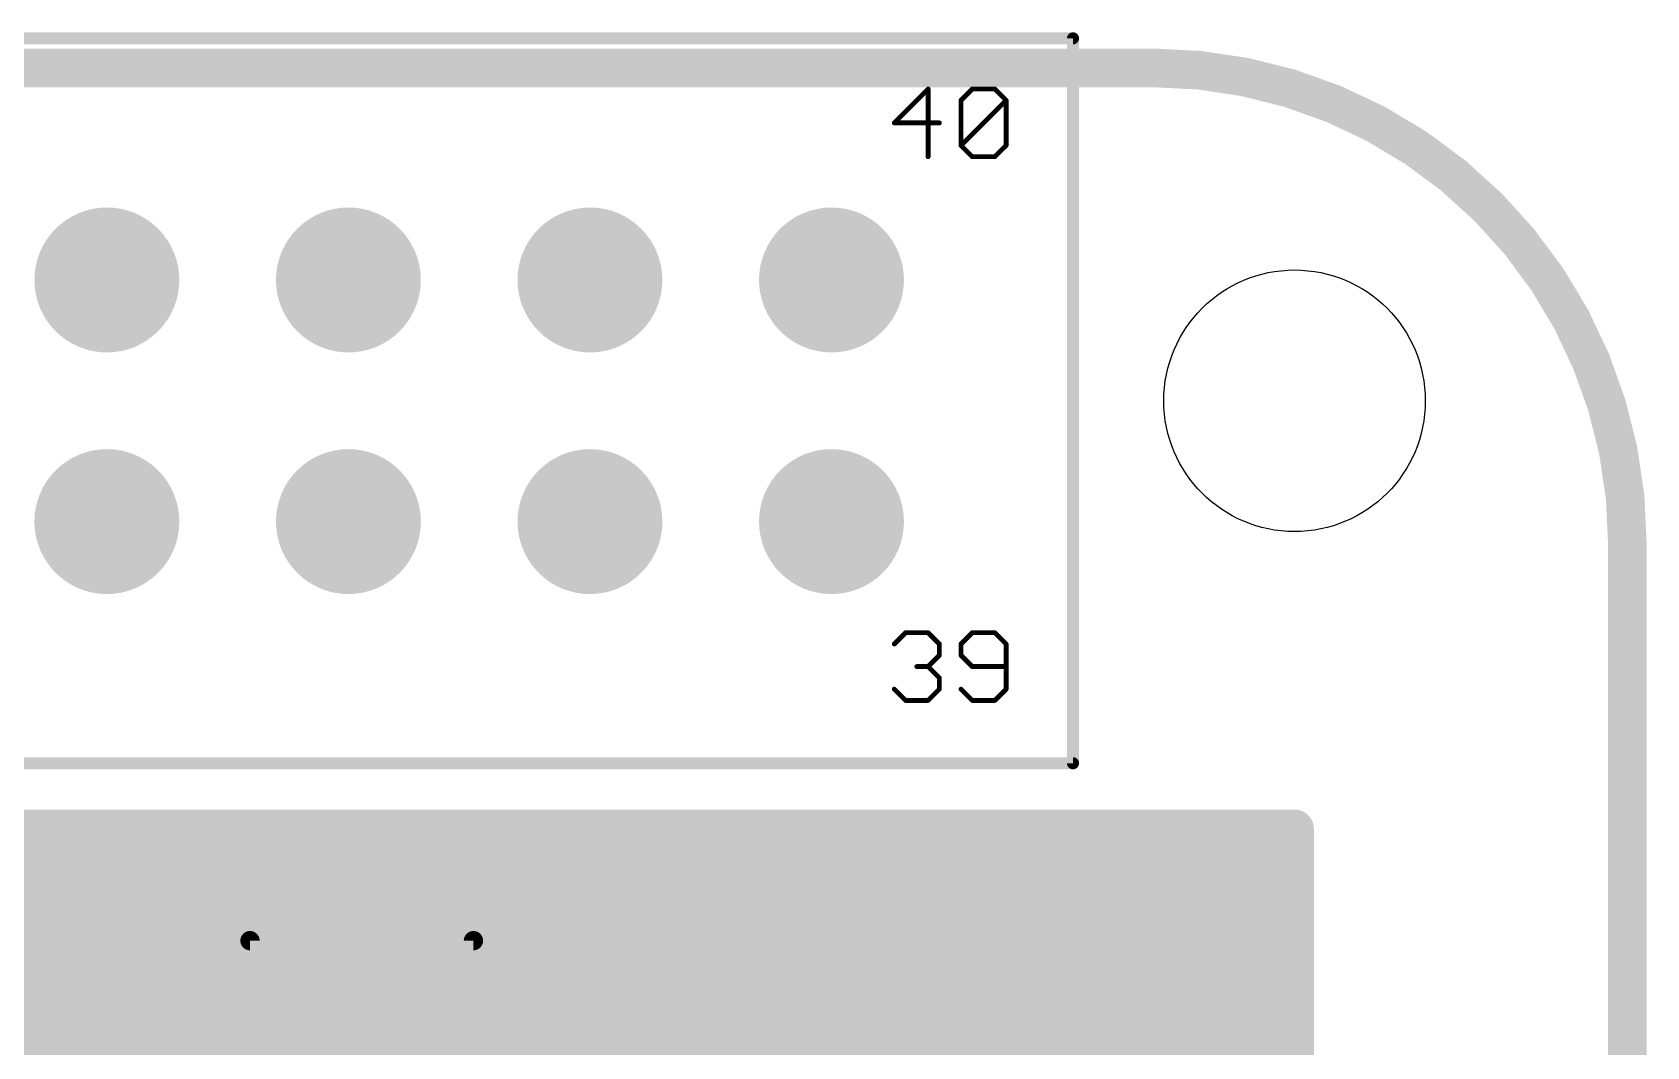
# Model space of a CAD drawing. Extents: x -3.5 to 65.2, y -0.2 to 31.
# Drawn here: x 48.23 to 65.2, y 19.71 to 30.37 of the extents above; entities that cross this region are included whole.
import ezdxf

# ---------------------------------------------------------------- set-up
doc = ezdxf.new("R2010")
doc.units = 0
for name, color, linetype in [('16', 175, 'CONTINUOUS'), ('17', 82, 'CONTINUOUS'), ('20', 7, 'CONTINUOUS'), ('21', 253, 'CONTINUOUS')]:
    doc.layers.add(name, color=color, linetype=linetype)

# ---------------------------------------------------------------- blocks, each defined once
blk = doc.blocks.new('ROUNDP')
at = {"const_width": 0.5}
blk.add_lwpolyline([(0, -0.25, 1), (0, 0.25, 1), (0, -0.25)], format="xyb", dxfattribs=at)

msp = doc.modelspace()

# ---------------------------------------------------------------- linework, layer by layer
at = {"layer": '16', "const_width": 0.4064}
for points in [[(2, 22), (61.5, 22)], [(2, 21.9456), (61.5, 21.9456)], [(61.5, 22), (61.5, 12.5)], [(2, 21.5392), (61.5, 21.5392)], [(43.5599, 21.1328), (61.5, 21.1328)], [(43.6604, 20.7264), (61.5, 20.7264)], [(43.6604, 20.32), (61.5, 20.32)], [(43.6604, 19.9136), (61.5, 19.9136)], [(43.6604, 19.5072), (61.5, 19.5072)]]:
    msp.add_lwpolyline(points, dxfattribs=at)
at = {"layer": '16', "const_width": 0.2032}
for points in [[(61.6016, 22, 1), (61.3984, 22)], [(61.5, 21.8984, 1), (61.5, 22.1016)], [(61.5, 21.844, 1), (61.5, 22.0472)], [(61.5, 21.4376, 1), (61.5, 21.6408)], [(61.5, 21.0312, 1), (61.5, 21.2344)], [(61.5, 20.6248, 1), (61.5, 20.828)], [(61.5, 20.2184, 1), (61.5, 20.4216)], [(61.5, 19.812, 1), (61.5, 20.0152)]]:
    msp.add_lwpolyline(points, format="xyb", dxfattribs=at)
at = {"layer": '20', "const_width": 0.4064}
for points in [[(5, 30), (60, 30)], [(65, 25), (65, 5)]]:
    msp.add_lwpolyline(points, dxfattribs=at)
at = {"layer": '20'}
for points, const_width in [([(65, 25, 0.4142), (60, 30)], 0.4064), ([(60, 30.1016, 1), (60, 29.8984)], 0.2032), ([(60, 29.8984, 1), (60, 30.1016)], 0.2032), ([(65.1016, 25, 1), (64.8984, 25)], 0.2032), ([(64.8984, 25, 1), (65.1016, 25)], 0.2032)]:
    msp.add_lwpolyline(points, format="xyb", dxfattribs=dict(at, const_width=const_width))
msp.add_circle((61.5, 26.5), 1.375, dxfattribs=at)
at = {"layer": '21'}
for points, const_width in [([(5.83, 30.31), (59.17, 30.31)], 0.127), ([(59.17, 30.31), (59.17, 22.69)], 0.127), ([(57.6463, 29.7772), (57.2904, 29.4213)], 0.0508), ([(57.6463, 29.0654), (57.6463, 29.7772)], 0.0508), ([(57.992, 29.6586), (58.1107, 29.7772)], 0.0508), ([(58.1107, 29.7772), (58.3479, 29.7772)], 0.0508), ([(58.3479, 29.7772), (58.4666, 29.6586)], 0.0508), ([(57.992, 29.184), (57.992, 29.6586)], 0.0508), ([(57.992, 29.184), (58.4666, 29.6586)], 0.0508), ([(58.4666, 29.6586), (58.4666, 29.184)], 0.0508), ([(57.2904, 29.4213), (57.7649, 29.4213)], 0.0508), ([(58.1107, 29.0654), (57.992, 29.184)], 0.0508), ([(58.4666, 29.184), (58.3479, 29.0654)], 0.0508), ([(58.3479, 29.0654), (58.1107, 29.0654)], 0.0508), ([(57.2904, 23.9436), (57.409, 24.0622)], 0.0508), ([(57.409, 24.0622), (57.6463, 24.0622)], 0.0508), ([(57.6463, 24.0622), (57.7649, 23.9436)], 0.0508), ([(57.7649, 23.9436), (57.7649, 23.8249)], 0.0508), ([(58.1107, 24.0622), (57.992, 23.9436)], 0.0508), ([(57.992, 23.9436), (57.992, 23.8249)], 0.0508), ([(58.3479, 24.0622), (58.1107, 24.0622)], 0.0508), ([(58.4666, 23.9436), (58.3479, 24.0622)], 0.0508), ([(58.4666, 23.469), (58.4666, 23.9436)], 0.0508), ([(57.7649, 23.8249), (57.6463, 23.7063)], 0.0508), ([(57.992, 23.8249), (58.1107, 23.7063)], 0.0508), ([(57.6463, 23.7063), (57.5277, 23.7063)], 0.0508), ([(57.6463, 23.7063), (57.7649, 23.5877)], 0.0508), ([(57.7649, 23.5877), (57.7649, 23.469)], 0.0508), ([(58.1107, 23.7063), (58.4666, 23.7063)], 0.0508), ([(57.409, 23.3504), (57.2904, 23.469)], 0.0508), ([(57.7649, 23.469), (57.6463, 23.3504)], 0.0508), ([(57.992, 23.469), (58.1107, 23.3504)], 0.0508), ([(58.3479, 23.3504), (58.4666, 23.469)], 0.0508), ([(57.6463, 23.3504), (57.409, 23.3504)], 0.0508), ([(58.1107, 23.3504), (58.3479, 23.3504)], 0.0508), ([(59.17, 22.69), (5.83, 22.69)], 0.127), ([(50.515, 18.65), (50.515, 20.825)], 0.2032), ([(50.515, 20.825), (52.865, 20.825)], 0.2032), ([(52.865, 20.825), (52.865, 18.65)], 0.2032)]:
    msp.add_lwpolyline(points, dxfattribs=dict(at, const_width=const_width))
for points, const_width in [([(59.2018, 30.31, 1), (59.1382, 30.31)], 0.0635), ([(59.17, 30.2783, 1), (59.17, 30.3418)], 0.0635), ([(57.659, 29.7772, 1), (57.6336, 29.7772)], 0.0254), ([(57.6553, 29.7682, 1), (57.6373, 29.7862)], 0.0254), ([(58.1107, 29.7899, 1), (58.1107, 29.7645)], 0.0254), ([(58.1197, 29.7682, 1), (58.1017, 29.7862)], 0.0254), ([(58.3569, 29.7862, 1), (58.339, 29.7682)], 0.0254), ([(58.3479, 29.7645, 1), (58.3479, 29.7899)], 0.0254), ([(58.0047, 29.6586, 1), (57.9793, 29.6586)], 0.0254), ([(57.9831, 29.6676, 1), (58.001, 29.6496)], 0.0254), ([(58.4793, 29.6586, 1), (58.4539, 29.6586)], 0.0254), ([(58.4756, 29.6496, 1), (58.4576, 29.6676)], 0.0254), ([(58.4576, 29.6496, 1), (58.4756, 29.6676)], 0.0254), ([(57.2904, 29.434, 1), (57.2904, 29.4086)], 0.0254), ([(57.2814, 29.4303, 1), (57.2994, 29.4123)], 0.0254), ([(57.7649, 29.4086, 1), (57.7649, 29.434)], 0.0254), ([(58.001, 29.193, 1), (57.9831, 29.1751)], 0.0254), ([(57.9831, 29.193, 1), (58.001, 29.1751)], 0.0254), ([(58.4756, 29.1751, 1), (58.4576, 29.193)], 0.0254), ([(57.6336, 29.0654, 1), (57.659, 29.0654)], 0.0254), ([(57.9793, 29.184, 1), (58.0047, 29.184)], 0.0254), ([(58.1107, 29.0781, 1), (58.1107, 29.0527)], 0.0254), ([(58.1017, 29.0564, 1), (58.1197, 29.0744)], 0.0254), ([(58.339, 29.0744, 1), (58.3569, 29.0564)], 0.0254), ([(58.3479, 29.0527, 1), (58.3479, 29.0781)], 0.0254), ([(58.4539, 29.184, 1), (58.4793, 29.184)], 0.0254), ([(57.2814, 23.9526, 1), (57.2994, 23.9346)], 0.0254), ([(57.409, 24.0749, 1), (57.409, 24.0495)], 0.0254), ([(57.418, 24.0532, 1), (57.4001, 24.0712)], 0.0254), ([(57.6553, 24.0712, 1), (57.6373, 24.0532)], 0.0254), ([(57.6463, 24.0495, 1), (57.6463, 24.0749)], 0.0254), ([(57.7776, 23.9436, 1), (57.7522, 23.9436)], 0.0254), ([(57.756, 23.9346, 1), (57.7739, 23.9526)], 0.0254), ([(58.0047, 23.9436, 1), (57.9793, 23.9436)], 0.0254), ([(57.9831, 23.9526, 1), (58.001, 23.9346)], 0.0254), ([(58.1107, 24.0749, 1), (58.1107, 24.0495)], 0.0254), ([(58.1197, 24.0532, 1), (58.1017, 24.0712)], 0.0254), ([(58.3569, 24.0712, 1), (58.339, 24.0532)], 0.0254), ([(58.3479, 24.0495, 1), (58.3479, 24.0749)], 0.0254), ([(58.4793, 23.9436, 1), (58.4539, 23.9436)], 0.0254), ([(58.4576, 23.9346, 1), (58.4756, 23.9526)], 0.0254), ([(57.7522, 23.8249, 1), (57.7776, 23.8249)], 0.0254), ([(57.7739, 23.816, 1), (57.756, 23.8339)], 0.0254), ([(57.9793, 23.8249, 1), (58.0047, 23.8249)], 0.0254), ([(58.001, 23.8339, 1), (57.9831, 23.816)], 0.0254), ([(57.5277, 23.719, 1), (57.5277, 23.6936)], 0.0254), ([(57.6553, 23.7153, 1), (57.6373, 23.6973)], 0.0254), ([(57.6373, 23.7153, 1), (57.6553, 23.6973)], 0.0254), ([(57.6463, 23.6936, 1), (57.6463, 23.719)], 0.0254), ([(57.7776, 23.5877, 1), (57.7522, 23.5877)], 0.0254), ([(57.756, 23.5787, 1), (57.7739, 23.5966)], 0.0254), ([(58.1107, 23.719, 1), (58.1107, 23.6936)], 0.0254), ([(58.1017, 23.6973, 1), (58.1197, 23.7153)], 0.0254), ([(58.4666, 23.6936, 1), (58.4666, 23.719)], 0.0254), ([(57.2994, 23.478, 1), (57.2814, 23.4601)], 0.0254), ([(57.7522, 23.469, 1), (57.7776, 23.469)], 0.0254), ([(57.7739, 23.4601, 1), (57.756, 23.478)], 0.0254), ([(58.001, 23.478, 1), (57.9831, 23.4601)], 0.0254), ([(58.4539, 23.469, 1), (58.4793, 23.469)], 0.0254), ([(58.4756, 23.4601, 1), (58.4576, 23.478)], 0.0254), ([(57.409, 23.3631, 1), (57.409, 23.3377)], 0.0254), ([(57.4001, 23.3414, 1), (57.418, 23.3594)], 0.0254), ([(57.6373, 23.3594, 1), (57.6553, 23.3414)], 0.0254), ([(57.6463, 23.3377, 1), (57.6463, 23.3631)], 0.0254), ([(58.1107, 23.3631, 1), (58.1107, 23.3377)], 0.0254), ([(58.1017, 23.3414, 1), (58.1197, 23.3594)], 0.0254), ([(58.339, 23.3594, 1), (58.3569, 23.3414)], 0.0254), ([(58.3479, 23.3377, 1), (58.3479, 23.3631)], 0.0254), ([(59.17, 22.6583, 1), (59.17, 22.7218)], 0.0635), ([(59.1382, 22.69, 1), (59.2018, 22.69)], 0.0635), ([(50.5658, 20.825, 1), (50.4642, 20.825)], 0.1016), ([(50.515, 20.8758, 1), (50.515, 20.7742)], 0.1016), ([(52.9158, 20.825, 1), (52.8142, 20.825)], 0.1016), ([(52.865, 20.7742, 1), (52.865, 20.8758)], 0.1016)]:
    msp.add_lwpolyline(points, format="xyb", dxfattribs=dict(at, const_width=const_width))

# ---------------------------------------------------------------- block references
at = {"layer": '17', "xscale": 1.524, "yscale": 1.524}
for p in [(49.01, 27.77), (51.55, 27.77), (54.09, 27.77), (56.63, 27.77), (49.01, 25.23), (51.55, 25.23), (54.09, 25.23), (56.63, 25.23)]:
    msp.add_blockref('ROUNDP', p, dxfattribs=at)

doc.saveas('drawing.dxf')
